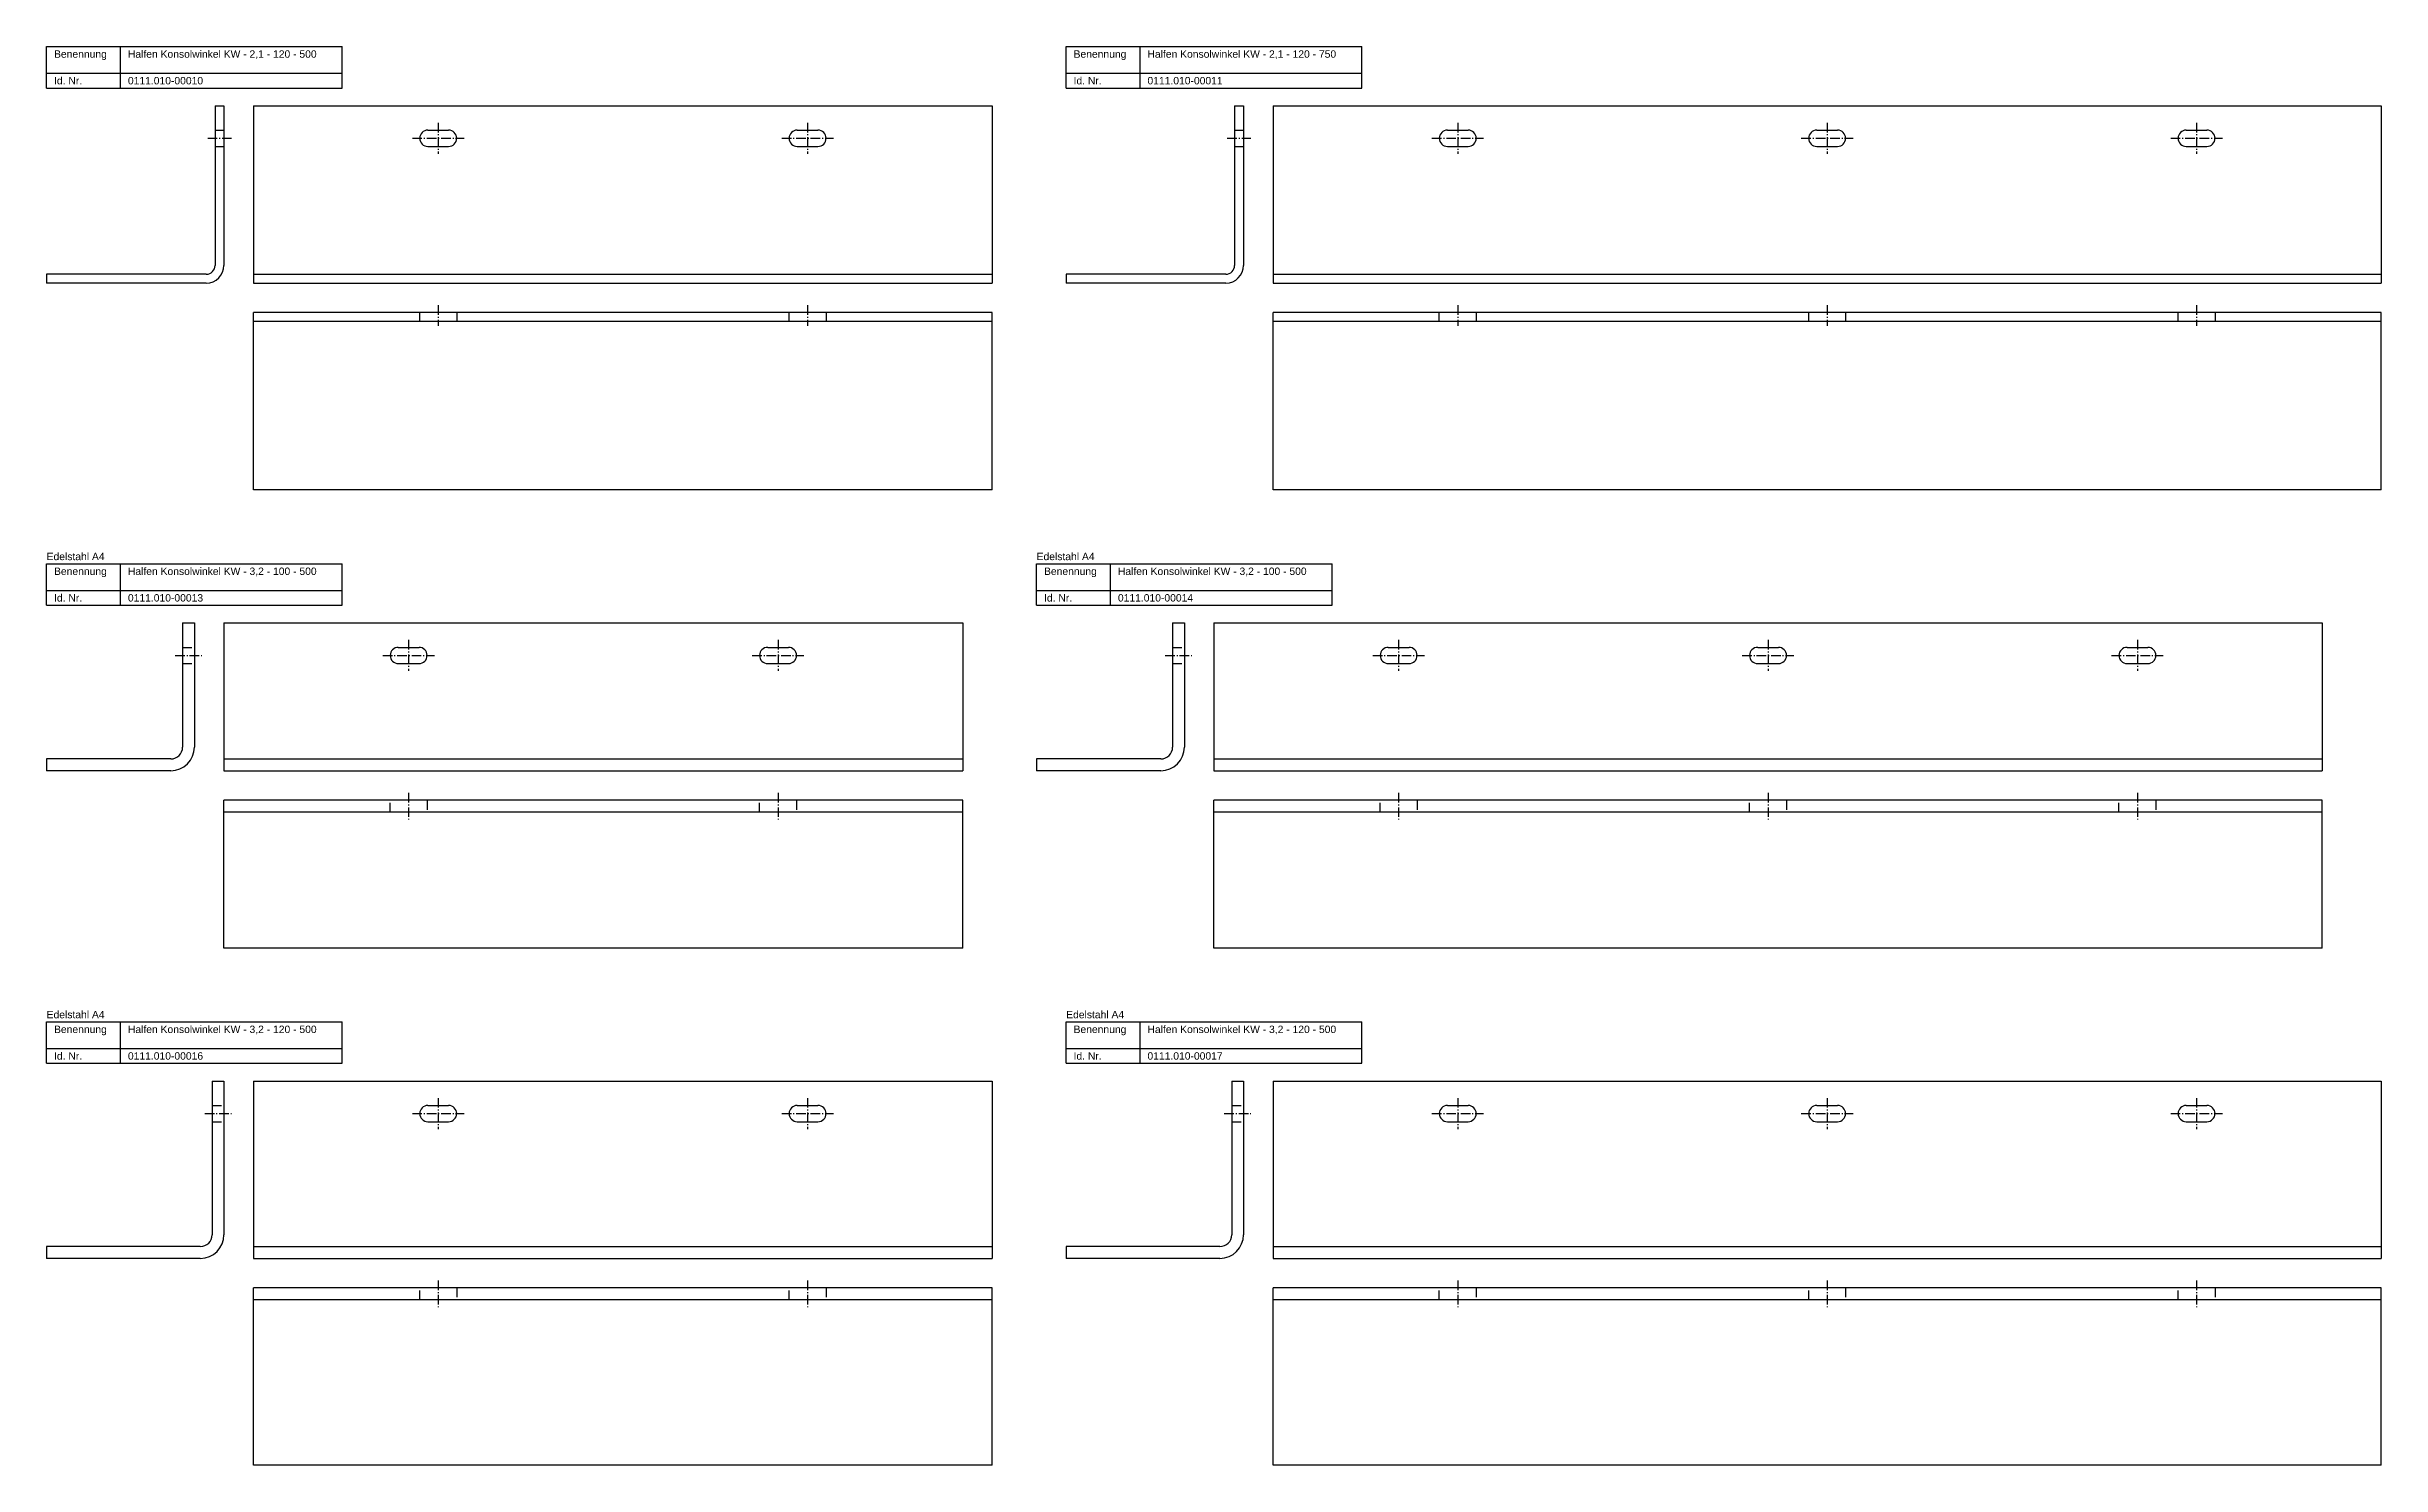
# Model space of a CAD drawing. Header units: millimetres. Extents: x 473 to 3243, y -1069 to 869.
# Drawn here: x 473 to 2053, y -1069 to -109 of the extents above; entities that cross this region are included whole.
import ezdxf

# ---------------------------------------------------------------- set-up
doc = ezdxf.new("R2010")
doc.units = ezdxf.units.MM
doc.linetypes.add('MITTELLINIE', pattern=[0.977, 0.65, -0.13, 0.067, -0.13])
doc.linetypes.add('VERDECKT', pattern=[9.525, 6.35, -3.175])
doc.layers.add('HALFEN-KONSOLANKER', color=2, linetype='CONTINUOUS')
doc.styles.add('ARIAL50', font='ARIAL.TTF', dxfattribs={"height": 5})

msp = doc.modelspace()

# ---------------------------------------------------------------- linework, layer by layer
at = {"layer": 'HALFEN-KONSOLANKER'}
for p, q in [((473.1, -109.2), (673.1, -109.2)), ((473.1, -137.2), (473.1, -109.2)), ((523.1, -137.2), (523.1, -109.2)), ((673.1, -137.2), (673.1, -109.2)), ((1163.1, -109.2), (1363.1, -109.2)), ((1163.1, -137.2), (1163.1, -109.2)), ((1213.1, -137.2), (1213.1, -109.2)), ((1363.1, -137.2), (1363.1, -109.2)), ((473.1, -127.2), (673.1, -127.2)), ((473.1, -137.2), (673.1, -137.2)), ((1163.1, -127.2), (1363.1, -127.2)), ((1163.1, -137.2), (1363.1, -137.2)), ((587.1, -149.2), (587.1, -257.2)), ((587.1, -149.2), (593.1, -149.2)), ((593.1, -149.2), (593.1, -257.2)), ((613.1, -149.2), (1113.1, -149.2)), ((613.1, -149.2), (613.1, -269.2)), ((1113.1, -149.2), (1113.1, -269.2)), ((1277.1, -149.2), (1277.1, -257.2)), ((1277.1, -149.2), (1283.1, -149.2)), ((1283.1, -149.2), (1283.1, -257.2)), ((1303.1, -149.2), (1303.1, -269.2)), ((1303.1, -149.2), (2053.1, -149.2)), ((2053.1, -149.2), (2053.1, -269.2)), ((731.1, -165.7), (745.1, -165.7)), ((981.1, -165.7), (995.1, -165.7)), ((1421.1, -165.7), (1435.1, -165.7)), ((1671.1, -165.7), (1685.1, -165.7)), ((1921.1, -165.7), (1935.1, -165.7)), ((731.1, -176.7), (745.1, -176.7)), ((981.1, -176.7), (995.1, -176.7)), ((1421.1, -176.7), (1435.1, -176.7)), ((1671.1, -176.7), (1685.1, -176.7)), ((1921.1, -176.7), (1935.1, -176.7)), ((581.1, -263.2), (473.1, -263.2)), ((473.1, -263.2), (473.1, -269.2)), ((613.1, -263.2), (1113.1, -263.2)), ((1271.1, -263.2), (1163.1, -263.2)), ((1163.1, -263.2), (1163.1, -269.2)), ((1303.1, -263.2), (2053.1, -263.2)), ((581.1, -269.2), (473.1, -269.2)), ((613.1, -269.2), (1113.1, -269.2)), ((1271.1, -269.2), (1163.1, -269.2)), ((1303.1, -269.2), (2053.1, -269.2)), ((1113.1, -289.2), (613.1, -289.2)), ((613.1, -409.2), (613.1, -289.2)), ((1113.1, -295.2), (613.1, -295.2)), ((1113.1, -409.2), (1113.1, -289.2)), ((1303.1, -409.2), (1303.1, -289.2)), ((2053.1, -289.2), (1303.1, -289.2)), ((2053.1, -295.2), (1303.1, -295.2)), ((2053.1, -409.2), (2053.1, -289.2)), ((1113.1, -409.2), (613.1, -409.2)), ((2053.1, -409.2), (1303.1, -409.2)), ((473.1, -459.2), (673.1, -459.2)), ((473.1, -487.2), (473.1, -459.2)), ((523.1, -487.2), (523.1, -459.2)), ((673.1, -487.2), (673.1, -459.2)), ((1143.1, -459.2), (1343.1, -459.2)), ((1143.1, -487.2), (1143.1, -459.2)), ((1193.1, -487.2), (1193.1, -459.2)), ((1343.1, -487.2), (1343.1, -459.2)), ((473.1, -477.2), (673.1, -477.2)), ((473.1, -487.2), (673.1, -487.2)), ((1143.1, -477.2), (1343.1, -477.2)), ((1143.1, -487.2), (1343.1, -487.2)), ((565.1, -499.2), (565.1, -583.2)), ((565.1, -499.2), (573.1, -499.2)), ((573.1, -499.2), (573.1, -583.2)), ((593.1, -499.2), (593.1, -599.2)), ((593.1, -499.2), (1093.1, -499.2)), ((1093.1, -499.2), (1093.1, -599.2)), ((1235.1, -499.2), (1235.1, -583.2)), ((1235.1, -499.2), (1243.1, -499.2)), ((1243.1, -499.2), (1243.1, -583.2)), ((1263.1, -499.2), (2013.1, -499.2)), ((1263.1, -499.2), (1263.1, -599.2)), ((2013.1, -499.2), (2013.1, -599.2)), ((711.1, -515.7), (725.1, -515.7)), ((961.1, -515.7), (975.1, -515.7)), ((1381.1, -515.7), (1395.1, -515.7)), ((1631.1, -515.7), (1645.1, -515.7)), ((1881.1, -515.7), (1895.1, -515.7)), ((711.1, -526.7), (725.1, -526.7)), ((961.1, -526.7), (975.1, -526.7)), ((1381.1, -526.7), (1395.1, -526.7)), ((1631.1, -526.7), (1645.1, -526.7)), ((1881.1, -526.7), (1895.1, -526.7)), ((557.1, -591.2), (473.1, -591.2)), ((473.1, -591.2), (473.1, -599.2)), ((557.1, -599.2), (473.1, -599.2)), ((593.1, -591.2), (1093.1, -591.2)), ((593.1, -599.2), (1093.1, -599.2)), ((1227.1, -591.2), (1143.1, -591.2)), ((1143.1, -591.2), (1143.1, -599.2)), ((1227.1, -599.2), (1143.1, -599.2)), ((1263.1, -591.2), (2013.1, -591.2)), ((1263.1, -599.2), (2013.1, -599.2)), ((1093.1, -619.2), (593.1, -619.2)), ((593.1, -719.2), (593.1, -619.2)), ((1093.1, -627.2), (593.1, -627.2)), ((1093.1, -719.2), (1093.1, -619.2)), ((2013.1, -619.2), (1263.1, -619.2)), ((1263.1, -719.2), (1263.1, -619.2)), ((2013.1, -627.2), (1263.1, -627.2)), ((2013.1, -719.2), (2013.1, -619.2)), ((1093.1, -719.2), (593.1, -719.2)), ((2013.1, -719.2), (1263.1, -719.2)), ((473.1, -769.2), (673.1, -769.2)), ((473.1, -797.2), (473.1, -769.2)), ((523.1, -797.2), (523.1, -769.2)), ((673.1, -797.2), (673.1, -769.2)), ((1163.1, -769.2), (1363.1, -769.2)), ((1163.1, -797.2), (1163.1, -769.2)), ((1213.1, -797.2), (1213.1, -769.2)), ((1363.1, -797.2), (1363.1, -769.2)), ((473.1, -787.2), (673.1, -787.2)), ((1163.1, -787.2), (1363.1, -787.2)), ((473.1, -797.2), (673.1, -797.2)), ((1163.1, -797.2), (1363.1, -797.2)), ((585.1, -809.2), (585.1, -913.2)), ((585.1, -809.2), (593.1, -809.2)), ((593.1, -809.2), (593.1, -913.2)), ((613.1, -809.2), (613.1, -929.2)), ((613.1, -809.2), (1113.1, -809.2)), ((1113.1, -809.2), (1113.1, -929.2)), ((1275.1, -809.2), (1275.1, -913.2)), ((1275.1, -809.2), (1283.1, -809.2)), ((1283.1, -809.2), (1283.1, -913.2)), ((1303.1, -809.2), (2053.1, -809.2)), ((1303.1, -809.2), (1303.1, -929.2)), ((2053.1, -809.2), (2053.1, -929.2)), ((731.1, -825.7), (745.1, -825.7)), ((731.1, -836.7), (745.1, -836.7)), ((981.1, -825.7), (995.1, -825.7)), ((981.1, -836.7), (995.1, -836.7)), ((1421.1, -825.7), (1435.1, -825.7)), ((1421.1, -836.7), (1435.1, -836.7)), ((1671.1, -825.7), (1685.1, -825.7)), ((1671.1, -836.7), (1685.1, -836.7)), ((1921.1, -825.7), (1935.1, -825.7)), ((1921.1, -836.7), (1935.1, -836.7)), ((577.1, -921.2), (473.1, -921.2)), ((473.1, -921.2), (473.1, -929.2)), ((577.1, -929.2), (473.1, -929.2)), ((613.1, -921.2), (1113.1, -921.2)), ((613.1, -929.2), (1113.1, -929.2)), ((1267.1, -921.2), (1163.1, -921.2)), ((1163.1, -921.2), (1163.1, -929.2)), ((1267.1, -929.2), (1163.1, -929.2)), ((1303.1, -921.2), (2053.1, -921.2)), ((1303.1, -929.2), (2053.1, -929.2)), ((1113.1, -949.2), (613.1, -949.2)), ((613.1, -1069.2), (613.1, -949.2)), ((1113.1, -957.2), (613.1, -957.2)), ((1113.1, -1069.2), (1113.1, -949.2)), ((2053.1, -949.2), (1303.1, -949.2)), ((1303.1, -1069.2), (1303.1, -949.2)), ((2053.1, -957.2), (1303.1, -957.2)), ((2053.1, -1069.2), (2053.1, -949.2)), ((1113.1, -1069.2), (613.1, -1069.2)), ((2053.1, -1069.2), (1303.1, -1069.2))]:
    msp.add_line(p, q, dxfattribs=at)
at = {"layer": 'HALFEN-KONSOLANKER', "color": 1, "linetype": 'MITTELLINIE', "ltscale": 10}
for p, q in [((582.1, -171.2), (598.1, -171.2)), ((720.6, -171.2), (755.6, -171.2)), ((738.1, -160.7), (738.1, -181.7)), ((970.6, -171.2), (1005.6, -171.2)), ((988.1, -160.7), (988.1, -181.7)), ((1272.1, -171.2), (1288.1, -171.2)), ((1410.6, -171.2), (1445.6, -171.2)), ((1428.1, -160.7), (1428.1, -181.7)), ((1660.6, -171.2), (1695.6, -171.2)), ((1678.1, -160.7), (1678.1, -181.7)), ((1910.6, -171.2), (1945.6, -171.2)), ((1928.1, -160.7), (1928.1, -181.7)), ((738.1, -284.2), (738.1, -298.2)), ((988.1, -284.2), (988.1, -298.2)), ((1428.1, -284.2), (1428.1, -298.2)), ((1678.1, -284.2), (1678.1, -298.2)), ((1928.1, -284.2), (1928.1, -298.2)), ((560.1, -521.2), (578.1, -521.2)), ((700.6, -521.2), (735.6, -521.2)), ((718.1, -510.7), (718.1, -531.7)), ((950.6, -521.2), (985.6, -521.2)), ((968.1, -510.7), (968.1, -531.7)), ((1230.1, -521.2), (1248.1, -521.2)), ((1370.6, -521.2), (1405.6, -521.2)), ((1388.1, -510.7), (1388.1, -531.7)), ((1620.6, -521.2), (1655.6, -521.2)), ((1638.1, -510.7), (1638.1, -531.7)), ((1870.6, -521.2), (1905.6, -521.2)), ((1888.1, -510.7), (1888.1, -531.7)), ((718.1, -614.2), (718.1, -632.2)), ((968.1, -614.2), (968.1, -632.2)), ((1388.1, -614.2), (1388.1, -632.2)), ((1638.1, -614.2), (1638.1, -632.2)), ((1888.1, -614.2), (1888.1, -632.2)), ((738.1, -820.7), (738.1, -841.7)), ((988.1, -820.7), (988.1, -841.7)), ((1428.1, -820.7), (1428.1, -841.7)), ((1678.1, -820.7), (1678.1, -841.7)), ((1928.1, -820.7), (1928.1, -841.7)), ((580.1, -831.2), (598.1, -831.2)), ((720.6, -831.2), (755.6, -831.2)), ((970.6, -831.2), (1005.6, -831.2)), ((1270.1, -831.2), (1288.1, -831.2)), ((1410.6, -831.2), (1445.6, -831.2)), ((1660.6, -831.2), (1695.6, -831.2)), ((1910.6, -831.2), (1945.6, -831.2)), ((738.1, -944.2), (738.1, -962.2)), ((988.1, -944.2), (988.1, -962.2)), ((1428.1, -944.2), (1428.1, -962.2)), ((1678.1, -944.2), (1678.1, -962.2)), ((1928.1, -944.2), (1928.1, -962.2))]:
    msp.add_line(p, q, dxfattribs=at)
at = {"layer": 'HALFEN-KONSOLANKER', "color": 1, "linetype": 'VERDECKT'}
for p, q in [((587.1, -165.7), (593.1, -165.7)), ((1277.1, -165.7), (1283.1, -165.7)), ((587.1, -176.7), (593.1, -176.7)), ((1277.1, -176.7), (1283.1, -176.7)), ((725.6, -295.2), (725.6, -289.2)), ((750.6, -289.2), (750.6, -295.2)), ((975.6, -295.2), (975.6, -289.2)), ((1000.6, -289.2), (1000.6, -295.2)), ((1415.6, -295.2), (1415.6, -289.2)), ((1440.6, -289.2), (1440.6, -295.2)), ((1665.6, -295.2), (1665.6, -289.2)), ((1690.6, -289.2), (1690.6, -295.2)), ((1915.6, -295.2), (1915.6, -289.2)), ((1940.6, -289.2), (1940.6, -295.2)), ((565.1, -515.7), (573.1, -515.7)), ((1235.1, -515.7), (1243.1, -515.7)), ((565.1, -526.7), (573.1, -526.7)), ((1235.1, -526.7), (1243.1, -526.7)), ((705.6, -627.2), (705.6, -619.2)), ((730.6, -619.2), (730.6, -627.2)), ((955.6, -627.2), (955.6, -619.2)), ((980.6, -619.2), (980.6, -627.2)), ((1375.6, -627.2), (1375.6, -619.2)), ((1400.6, -619.2), (1400.6, -627.2)), ((1625.6, -627.2), (1625.6, -619.2)), ((1650.6, -619.2), (1650.6, -627.2)), ((1875.6, -627.2), (1875.6, -619.2)), ((1900.6, -619.2), (1900.6, -627.2)), ((585.1, -825.7), (593.1, -825.7)), ((585.1, -836.7), (593.1, -836.7)), ((1275.1, -825.7), (1283.1, -825.7)), ((1275.1, -836.7), (1283.1, -836.7)), ((725.6, -957.2), (725.6, -949.2)), ((750.6, -949.2), (750.6, -957.2)), ((975.6, -957.2), (975.6, -949.2)), ((1000.6, -949.2), (1000.6, -957.2)), ((1415.6, -957.2), (1415.6, -949.2)), ((1440.6, -949.2), (1440.6, -957.2)), ((1665.6, -957.2), (1665.6, -949.2)), ((1690.6, -949.2), (1690.6, -957.2)), ((1915.6, -957.2), (1915.6, -949.2)), ((1940.6, -949.2), (1940.6, -957.2))]:
    msp.add_line(p, q, dxfattribs=at)
at = {"layer": 'HALFEN-KONSOLANKER'}
for centre, radius, start, end in [((731.1, -171.2), 5.5, 90, 270), ((745.1, -171.2), 5.5, 270, 90), ((981.1, -171.2), 5.5, 90, 270), ((995.1, -171.2), 5.5, 270, 90), ((1421.1, -171.2), 5.5, 90, 270), ((1435.1, -171.2), 5.5, 270, 90), ((1671.1, -171.2), 5.5, 90, 270), ((1685.1, -171.2), 5.5, 270, 90), ((1921.1, -171.2), 5.5, 90, 270), ((1935.1, -171.2), 5.5, 270, 90), ((581.1, -257.2), 12, 270, 0), ((581.1, -257.2), 6, 270, 0), ((1271.1, -257.2), 6, 270, 0), ((1271.1, -257.2), 12, 270, 0), ((711.1, -521.2), 5.5, 90, 270), ((725.1, -521.2), 5.5, 270, 90), ((961.1, -521.2), 5.5, 90, 270), ((975.1, -521.2), 5.5, 270, 90), ((1381.1, -521.2), 5.5, 90, 270), ((1395.1, -521.2), 5.5, 270, 90), ((1631.1, -521.2), 5.5, 90, 270), ((1645.1, -521.2), 5.5, 270, 90), ((1881.1, -521.2), 5.5, 90, 270), ((1895.1, -521.2), 5.5, 270, 90), ((557.1, -583.2), 8, 270, 0), ((557.1, -583.2), 16, 270, 0), ((1227.1, -583.2), 16, 270, 0), ((1227.1, -583.2), 8, 270, 0), ((731.1, -831.2), 5.5, 90, 270), ((745.1, -831.2), 5.5, 270, 90), ((981.1, -831.2), 5.5, 90, 270), ((995.1, -831.2), 5.5, 270, 90), ((1421.1, -831.2), 5.5, 90, 270), ((1435.1, -831.2), 5.5, 270, 90), ((1671.1, -831.2), 5.5, 90, 270), ((1685.1, -831.2), 5.5, 270, 90), ((1921.1, -831.2), 5.5, 90, 270), ((1935.1, -831.2), 5.5, 270, 90), ((577.1, -913.2), 8, 270, 0), ((577.1, -913.2), 16, 270, 0), ((1267.1, -913.2), 16, 270, 0), ((1267.1, -913.2), 8, 270, 0)]:
    msp.add_arc(centre, radius, start, end, dxfattribs=at)

# ---------------------------------------------------------------- texts
at = {"layer": 'HALFEN-KONSOLANKER', "style": 'ARIAL50'}
for s, p in [('Benennung', (478.1, -116.7)), ('Halfen Konsolwinkel KW - 2,1 - 120 - 500', (528.1, -116.7)), ('Benennung', (1168.1, -116.7)), ('Halfen Konsolwinkel KW - 2,1 - 120 - 750', (1218.1, -116.7)), ('Id. Nr.', (478.1, -134.7)), ('0111.010-00010', (528.1, -134.7)), ('Id. Nr.', (1168.1, -134.7)), ('0111.010-00011', (1218.1, -134.7)), ('Edelstahl A4', (473.1, -456.7)), ('Edelstahl A4', (1143.1, -456.7)), ('Benennung', (478.1, -466.7)), ('Halfen Konsolwinkel KW - 3,2 - 100 - 500', (528.1, -466.7)), ('Benennung', (1148.1, -466.7)), ('Halfen Konsolwinkel KW - 3,2 - 100 - 500', (1198.1, -466.7)), ('Id. Nr.', (478.1, -484.7)), ('0111.010-00013', (528.1, -484.7)), ('Id. Nr.', (1148.1, -484.7)), ('0111.010-00014', (1198.1, -484.7)), ('Edelstahl A4', (473.1, -766.7)), ('Benennung', (478.1, -776.7)), ('Halfen Konsolwinkel KW - 3,2 - 120 - 500', (528.1, -776.7)), ('Edelstahl A4', (1163.1, -766.7)), ('Benennung', (1168.1, -776.7)), ('Halfen Konsolwinkel KW - 3,2 - 120 - 500', (1218.1, -776.7)), ('Id. Nr.', (478.1, -794.7)), ('0111.010-00016', (528.1, -794.7)), ('Id. Nr.', (1168.1, -794.7)), ('0111.010-00017', (1218.1, -794.7))]:
    msp.add_text(s, height=5, dxfattribs=at).set_placement(p)

doc.saveas('drawing.dxf')
